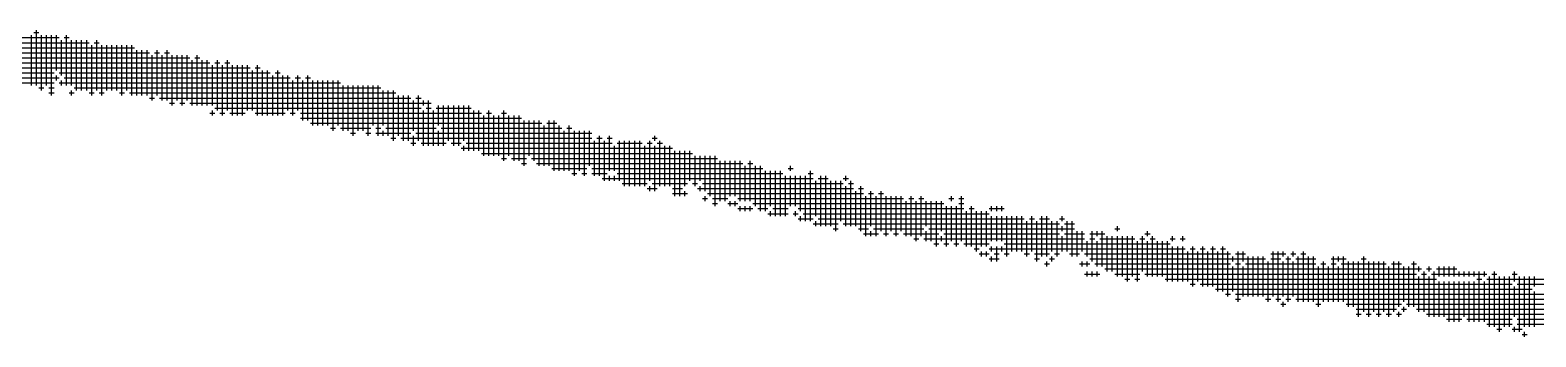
# Model space of a CAD drawing. Header units: feet. Extents: x 778950 to 1031250, y -253464 to -75264.
# Drawn here: x 938756 to 939605, y -245540 to -245367 of the extents above; entities that cross this region are included whole.
import ezdxf

# ---------------------------------------------------------------- set-up
doc = ezdxf.new("R2010")
doc.units = ezdxf.units.FT
doc.header["$LTSCALE"] = 3000
doc.header["$MEASUREMENT"] = 0
doc.layers.add('CX-MISC', color=2, linetype='CONTINUOUS')

msp = doc.modelspace()

# ---------------------------------------------------------------- linework, layer by layer
at = {"layer": 'CX-MISC'}
for p, q in [((938759.63, -245397.76, 7362.78), (938759.63, -245366.58, 7362.78)), ((938585.28, -245373.67, 7362.78), (938789.4, -245373.67, 7362.78)), ((938746.88, -245370.83, 7362.78), (938772.39, -245370.83, 7362.78)), ((938756.8, -245397.76, 7362.78), (938756.8, -245369.41, 7362.78)), ((938758.22, -245368, 7362.78), (938761.05, -245368, 7362.78)), ((938762.47, -245400.6, 7362.78), (938762.47, -245369.41, 7362.78)), ((938765.3, -245397.76, 7362.78), (938765.3, -245369.41, 7362.78)), ((938768.14, -245403.43, 7362.78), (938768.14, -245369.41, 7362.78)), ((938770.97, -245389.26, 7362.78), (938770.97, -245369.41, 7362.78)), ((938773.81, -245392.09, 7362.78), (938773.81, -245372.25, 7362.78)), ((938775.23, -245370.83, 7362.78), (938778.06, -245370.83, 7362.78)), ((938776.64, -245397.76, 7362.78), (938776.64, -245369.41, 7362.78)), ((938779.48, -245397.76, 7362.78), (938779.48, -245372.25, 7362.78)), ((938782.31, -245400.6, 7362.78), (938782.31, -245372.25, 7362.78)), ((938785.15, -245400.6, 7362.78), (938785.15, -245372.25, 7362.78)), ((938787.98, -245400.6, 7362.78), (938787.98, -245372.25, 7362.78)), ((938790.82, -245403.43, 7362.78), (938790.82, -245375.08, 7362.78)), ((938792.24, -245373.67, 7362.78), (938795.07, -245373.67, 7362.78)), ((938793.65, -245400.6, 7362.78), (938793.65, -245372.25, 7362.78)), ((938796.49, -245403.43, 7362.78), (938796.49, -245375.08, 7362.78)), ((938799.32, -245400.6, 7362.78), (938799.32, -245375.08, 7362.78)), ((938802.16, -245400.6, 7362.78), (938802.16, -245375.08, 7362.78)), ((938804.99, -245400.6, 7362.78), (938804.99, -245375.08, 7362.78)), ((938807.83, -245403.43, 7362.78), (938807.83, -245375.08, 7362.78)), ((938810.66, -245400.6, 7362.78), (938810.66, -245375.08, 7362.78)), ((938813.5, -245403.43, 7362.78), (938813.5, -245375.08, 7362.78)), ((938607.96, -245376.5, 7362.78), (938814.92, -245376.5, 7362.78)), ((938656.16, -245379.34, 7362.78), (938823.42, -245379.34, 7362.78)), ((938664.66, -245382.17, 7362.78), (938846.1, -245382.17, 7362.78)), ((938816.33, -245403.43, 7362.78), (938816.33, -245377.92, 7362.78)), ((938819.17, -245403.43, 7362.78), (938819.17, -245377.92, 7362.78)), ((938822, -245403.43, 7362.78), (938822, -245377.92, 7362.78)), ((938824.84, -245406.27, 7362.78), (938824.84, -245380.75, 7362.78)), ((938826.26, -245379.34, 7362.78), (938829.09, -245379.34, 7362.78)), ((938827.67, -245403.43, 7362.78), (938827.67, -245377.92, 7362.78)), ((938830.51, -245406.27, 7362.78), (938830.51, -245380.75, 7362.78)), ((938831.93, -245379.34, 7362.78), (938834.76, -245379.34, 7362.78)), ((938833.34, -245406.27, 7362.78), (938833.34, -245377.92, 7362.78)), ((938836.18, -245409.1, 7362.78), (938836.18, -245380.75, 7362.78)), ((938839.01, -245406.27, 7362.78), (938839.01, -245380.75, 7362.78)), ((938841.85, -245409.1, 7362.78), (938841.85, -245380.75, 7362.78)), ((938844.68, -245406.27, 7362.78), (938844.68, -245380.75, 7362.78)), ((938847.52, -245409.1, 7362.78), (938847.52, -245383.59, 7362.78)), ((938848.94, -245382.17, 7362.78), (938851.77, -245382.17, 7362.78)), ((938850.35, -245409.1, 7362.78), (938850.35, -245380.75, 7362.78)), ((938853.19, -245409.1, 7362.78), (938853.19, -245383.59, 7362.78)), ((938856.02, -245409.1, 7362.78), (938856.02, -245383.59, 7362.78)), ((938861.69, -245411.94, 7362.78), (938861.69, -245383.59, 7362.78)), ((938867.36, -245411.94, 7362.78), (938867.36, -245383.59, 7362.78)), ((938670.33, -245385.01, 7362.78), (938857.44, -245385.01, 7362.78)), ((938712.86, -245387.84, 7362.78), (938880.12, -245387.84, 7362.78)), ((938715.69, -245390.68, 7362.78), (938769.56, -245390.68, 7362.78)), ((938770.97, -245394.93, 7362.78), (938770.97, -245392.09, 7362.78)), ((938772.39, -245390.68, 7362.78), (938891.46, -245390.68, 7362.78)), ((938858.86, -245409.1, 7362.78), (938858.86, -245386.42, 7362.78)), ((938860.28, -245385.01, 7362.78), (938863.11, -245385.01, 7362.78)), ((938864.53, -245414.77, 7362.78), (938864.53, -245386.42, 7362.78)), ((938865.95, -245385.01, 7362.78), (938868.78, -245385.01, 7362.78)), ((938870.2, -245414.77, 7362.78), (938870.2, -245386.42, 7362.78)), ((938873.03, -245414.77, 7362.78), (938873.03, -245386.42, 7362.78)), ((938875.87, -245414.77, 7362.78), (938875.87, -245386.42, 7362.78)), ((938878.7, -245411.94, 7362.78), (938878.7, -245386.42, 7362.78)), ((938881.54, -245411.94, 7362.78), (938881.54, -245389.26, 7362.78)), ((938882.96, -245387.84, 7362.78), (938885.79, -245387.84, 7362.78)), ((938884.37, -245414.77, 7362.78), (938884.37, -245386.42, 7362.78)), ((938887.21, -245414.77, 7362.78), (938887.21, -245389.26, 7362.78)), ((938890.04, -245414.77, 7362.78), (938890.04, -245389.26, 7362.78)), ((938892.88, -245414.77, 7362.78), (938892.88, -245392.09, 7362.78)), ((938894.3, -245390.68, 7362.78), (938897.13, -245390.68, 7362.78)), ((938895.71, -245414.77, 7362.78), (938895.71, -245389.26, 7362.78)), ((938898.55, -245414.77, 7362.78), (938898.55, -245392.09, 7362.78)), ((938901.38, -245411.94, 7362.78), (938901.38, -245392.09, 7362.78)), ((938907.05, -245411.94, 7362.78), (938907.05, -245392.09, 7362.78)), ((938912.72, -245417.61, 7362.78), (938912.72, -245392.09, 7362.78)), ((938727.03, -245393.51, 7362.78), (938772.39, -245393.51, 7362.78)), ((938749.71, -245396.35, 7362.78), (938769.56, -245396.35, 7362.78)), ((938761.05, -245399.18, 7362.78), (938763.89, -245399.18, 7362.78)), ((938766.72, -245399.18, 7362.78), (938769.56, -245399.18, 7362.78)), ((938772.39, -245396.35, 7362.78), (938931.15, -245396.35, 7362.78)), ((938773.81, -245397.76, 7362.78), (938773.81, -245394.93, 7362.78)), ((938775.23, -245393.51, 7362.78), (938902.8, -245393.51, 7362.78)), ((938779.48, -245403.43, 7362.78), (938779.48, -245400.6, 7362.78)), ((938780.9, -245399.18, 7362.78), (938953.83, -245399.18, 7362.78)), ((938904.22, -245414.77, 7362.78), (938904.22, -245394.93, 7362.78)), ((938905.64, -245393.51, 7362.78), (938908.47, -245393.51, 7362.78)), ((938909.89, -245417.61, 7362.78), (938909.89, -245394.93, 7362.78)), ((938911.31, -245393.51, 7362.78), (938914.14, -245393.51, 7362.78)), ((938915.56, -245420.44, 7362.78), (938915.56, -245394.93, 7362.78)), ((938918.39, -245420.44, 7362.78), (938918.39, -245394.93, 7362.78)), ((938921.23, -245420.44, 7362.78), (938921.23, -245394.93, 7362.78)), ((938924.06, -245420.44, 7362.78), (938924.06, -245394.93, 7362.78)), ((938926.9, -245423.28, 7362.78), (938926.9, -245394.93, 7362.78)), ((938929.73, -245420.44, 7362.78), (938929.73, -245394.93, 7362.78)), ((938932.57, -245423.28, 7362.78), (938932.57, -245397.76, 7362.78)), ((938935.4, -245423.28, 7362.78), (938935.4, -245397.76, 7362.78)), ((938938.24, -245426.11, 7362.78), (938938.24, -245397.76, 7362.78)), ((938941.07, -245423.28, 7362.78), (938941.07, -245397.76, 7362.78)), ((938943.91, -245423.28, 7362.78), (938943.91, -245397.76, 7362.78)), ((938946.74, -245426.11, 7362.78), (938946.74, -245397.76, 7362.78)), ((938949.58, -245420.44, 7362.78), (938949.58, -245397.76, 7362.78)), ((938952.41, -245426.11, 7362.78), (938952.41, -245397.76, 7362.78)), ((938955.25, -245420.44, 7362.78), (938955.25, -245400.6, 7362.78)), ((938958.08, -245426.11, 7362.78), (938958.08, -245400.6, 7362.78)), ((938960.92, -245428.95, 7362.78), (938960.92, -245400.6, 7362.78)), ((938766.72, -245402.02, 7362.78), (938769.56, -245402.02, 7362.78)), ((938778.06, -245402.02, 7362.78), (938780.9, -245402.02, 7362.78)), ((938789.4, -245402.02, 7362.78), (938792.24, -245402.02, 7362.78)), ((938795.07, -245402.02, 7362.78), (938797.91, -245402.02, 7362.78)), ((938806.41, -245402.02, 7362.78), (938809.25, -245402.02, 7362.78)), ((938812.08, -245402.02, 7362.78), (938962.34, -245402.02, 7362.78)), ((938823.42, -245404.85, 7362.78), (938826.26, -245404.85, 7362.78)), ((938829.09, -245404.85, 7362.78), (938970.84, -245404.85, 7362.78)), ((938834.76, -245407.69, 7362.78), (938837.6, -245407.69, 7362.78)), ((938840.43, -245407.69, 7362.78), (938843.27, -245407.69, 7362.78)), ((938846.1, -245407.69, 7362.78), (938982.18, -245407.69, 7362.78)), ((938963.75, -245426.11, 7362.78), (938963.75, -245403.43, 7362.78)), ((938966.59, -245428.95, 7362.78), (938966.59, -245403.43, 7362.78)), ((938969.42, -245428.95, 7362.78), (938969.42, -245403.43, 7362.78)), ((938972.26, -245423.28, 7362.78), (938972.26, -245406.27, 7362.78)), ((938973.68, -245404.85, 7362.78), (938976.51, -245404.85, 7362.78)), ((938975.09, -245428.95, 7362.78), (938975.09, -245403.43, 7362.78)), ((938977.93, -245409.1, 7362.78), (938977.93, -245406.27, 7362.78)), ((938980.76, -245431.78, 7362.78), (938980.76, -245406.27, 7362.78)), ((938986.43, -245420.44, 7362.78), (938986.43, -245409.1, 7362.78)), ((938989.27, -245431.78, 7362.78), (938989.27, -245409.1, 7362.78)), ((938992.1, -245428.95, 7362.78), (938992.1, -245409.1, 7362.78)), ((938994.94, -245431.78, 7362.78), (938994.94, -245409.1, 7362.78)), ((938997.77, -245431.78, 7362.78), (938997.77, -245409.1, 7362.78)), ((939000.61, -245428.95, 7362.78), (939000.61, -245409.1, 7362.78)), ((939003.44, -245434.62, 7362.78), (939003.44, -245409.1, 7362.78)), ((938857.44, -245413.36, 7362.78), (938860.28, -245413.36, 7362.78)), ((938858.86, -245414.77, 7362.78), (938858.86, -245411.94, 7362.78)), ((938860.28, -245410.52, 7362.78), (938976.51, -245410.52, 7362.78)), ((938863.11, -245413.36, 7362.78), (938865.95, -245413.36, 7362.78)), ((938868.78, -245413.36, 7362.78), (938877.29, -245413.36, 7362.78)), ((938882.96, -245413.36, 7362.78), (938899.97, -245413.36, 7362.78)), ((938902.8, -245413.36, 7362.78), (938905.64, -245413.36, 7362.78)), ((938908.47, -245413.36, 7362.78), (939010.53, -245413.36, 7362.78)), ((938908.47, -245416.19, 7362.78), (939033.21, -245416.19, 7362.78)), ((938977.93, -245431.78, 7362.78), (938977.93, -245411.94, 7362.78)), ((938979.35, -245410.52, 7362.78), (938982.18, -245410.52, 7362.78)), ((938983.6, -245431.78, 7362.78), (938983.6, -245411.94, 7362.78)), ((938985.02, -245410.52, 7362.78), (939004.86, -245410.52, 7362.78)), ((939006.28, -245434.62, 7362.78), (939006.28, -245411.94, 7362.78)), ((939009.11, -245434.62, 7362.78), (939009.11, -245411.94, 7362.78)), ((939011.95, -245437.45, 7362.78), (939011.95, -245414.77, 7362.78)), ((939013.37, -245413.36, 7362.78), (939016.2, -245413.36, 7362.78)), ((939014.78, -245437.45, 7362.78), (939014.78, -245411.94, 7362.78)), ((939017.62, -245437.45, 7362.78), (939017.62, -245414.77, 7362.78)), ((939020.45, -245437.45, 7362.78), (939020.45, -245414.77, 7362.78)), ((939021.87, -245413.36, 7362.78), (939024.71, -245413.36, 7362.78)), ((939023.29, -245440.29, 7362.78), (939023.29, -245411.94, 7362.78)), ((939026.12, -245437.45, 7362.78), (939026.12, -245414.77, 7362.78)), ((939028.96, -245440.29, 7362.78), (939028.96, -245414.77, 7362.78)), ((939031.79, -245440.29, 7362.78), (939031.79, -245414.77, 7362.78)), ((939034.63, -245443.12, 7362.78), (939034.63, -245417.61, 7362.78)), ((939037.46, -245437.45, 7362.78), (939037.46, -245417.61, 7362.78)), ((939040.3, -245440.29, 7362.78), (939040.3, -245417.61, 7362.78)), ((939043.13, -245443.12, 7362.78), (939043.13, -245417.61, 7362.78)), ((939048.8, -245443.12, 7362.78), (939048.8, -245417.61, 7362.78)), ((939051.64, -245445.96, 7362.78), (939051.64, -245417.61, 7362.78)), ((938914.14, -245419.03, 7362.78), (939044.55, -245419.03, 7362.78)), ((938925.48, -245421.86, 7362.78), (938928.32, -245421.86, 7362.78)), ((938931.15, -245421.86, 7362.78), (938948.16, -245421.86, 7362.78)), ((938936.82, -245424.7, 7362.78), (938939.66, -245424.7, 7362.78)), ((938945.33, -245424.7, 7362.78), (938948.16, -245424.7, 7362.78)), ((938951, -245421.86, 7362.78), (938953.83, -245421.86, 7362.78)), ((938951, -245424.7, 7362.78), (938970.84, -245424.7, 7362.78)), ((938955.25, -245426.11, 7362.78), (938955.25, -245423.28, 7362.78)), ((938956.67, -245421.86, 7362.78), (938985.02, -245421.86, 7362.78)), ((938972.26, -245431.78, 7362.78), (938972.26, -245426.11, 7362.78)), ((938973.68, -245424.7, 7362.78), (939072.9, -245424.7, 7362.78)), ((938986.43, -245431.78, 7362.78), (938986.43, -245423.28, 7362.78)), ((938987.85, -245421.86, 7362.78), (939055.89, -245421.86, 7362.78)), ((939045.97, -245443.12, 7362.78), (939045.97, -245420.44, 7362.78)), ((939047.39, -245419.03, 7362.78), (939053.06, -245419.03, 7362.78)), ((939054.47, -245445.96, 7362.78), (939054.47, -245420.44, 7362.78)), ((939057.31, -245445.96, 7362.78), (939057.31, -245423.28, 7362.78)), ((939058.73, -245421.86, 7362.78), (939061.56, -245421.86, 7362.78)), ((939060.14, -245445.96, 7362.78), (939060.14, -245420.44, 7362.78)), ((939062.98, -245448.79, 7362.78), (939062.98, -245423.28, 7362.78)), ((939065.81, -245445.96, 7362.78), (939065.81, -245423.28, 7362.78)), ((939068.65, -245448.79, 7362.78), (939068.65, -245423.28, 7362.78)), ((939071.48, -245443.12, 7362.78), (939071.48, -245423.28, 7362.78)), ((939077.15, -245448.79, 7362.78), (939077.15, -245426.11, 7362.78)), ((939082.82, -245445.96, 7362.78), (939082.82, -245426.11, 7362.78)), ((939108.34, -245428.95, 7362.78), (939108.34, -245426.11, 7362.78)), ((938959.5, -245427.53, 7362.78), (938962.34, -245427.53, 7362.78)), ((938965.17, -245427.53, 7362.78), (939072.9, -245427.53, 7362.78)), ((938970.84, -245430.37, 7362.78), (938973.68, -245430.37, 7362.78)), ((938976.51, -245430.37, 7362.78), (938990.69, -245430.37, 7362.78)), ((938993.52, -245430.37, 7362.78), (938999.19, -245430.37, 7362.78)), ((938999.19, -245433.2, 7362.78), (939118.26, -245433.2, 7362.78)), ((939000.61, -245434.62, 7362.78), (939000.61, -245431.78, 7362.78)), ((939002.03, -245430.37, 7362.78), (939084.24, -245430.37, 7362.78)), ((939074.32, -245448.79, 7362.78), (939074.32, -245428.95, 7362.78)), ((939075.74, -245427.53, 7362.78), (939078.57, -245427.53, 7362.78)), ((939079.99, -245451.63, 7362.78), (939079.99, -245428.95, 7362.78)), ((939081.41, -245427.53, 7362.78), (939084.24, -245427.53, 7362.78)), ((939085.66, -245445.96, 7362.78), (939085.66, -245431.78, 7362.78)), ((939087.08, -245430.37, 7362.78), (939101.25, -245430.37, 7362.78)), ((939088.49, -245451.63, 7362.78), (939088.49, -245428.95, 7362.78)), ((939091.33, -245454.46, 7362.78), (939091.33, -245428.95, 7362.78)), ((939094.16, -245454.46, 7362.78), (939094.16, -245428.95, 7362.78)), ((939097, -245454.46, 7362.78), (939097, -245428.95, 7362.78)), ((939099.83, -245454.46, 7362.78), (939099.83, -245428.95, 7362.78)), ((939102.67, -245454.46, 7362.78), (939102.67, -245431.78, 7362.78)), ((939104.09, -245430.37, 7362.78), (939106.92, -245430.37, 7362.78)), ((939105.5, -245451.63, 7362.78), (939105.5, -245428.95, 7362.78)), ((939106.92, -245427.53, 7362.78), (939109.76, -245427.53, 7362.78)), ((939108.34, -245457.3, 7362.78), (939108.34, -245431.78, 7362.78)), ((939109.76, -245430.37, 7362.78), (939112.59, -245430.37, 7362.78)), ((939111.17, -245454.46, 7362.78), (939111.17, -245428.95, 7362.78)), ((939114.01, -245454.46, 7362.78), (939114.01, -245431.78, 7362.78)), ((939116.84, -245454.46, 7362.78), (939116.84, -245431.78, 7362.78)), ((939119.68, -245460.13, 7362.78), (939119.68, -245434.62, 7362.78)), ((939122.51, -245460.13, 7362.78), (939122.51, -245434.62, 7362.78)), ((939125.35, -245454.46, 7362.78), (939125.35, -245434.62, 7362.78)), ((939128.18, -245451.63, 7362.78), (939128.18, -245434.62, 7362.78)), ((939010.53, -245436.04, 7362.78), (939129.6, -245436.04, 7362.78)), ((939021.87, -245438.87, 7362.78), (939024.71, -245438.87, 7362.78)), ((939027.54, -245438.87, 7362.78), (939036.05, -245438.87, 7362.78)), ((939033.21, -245441.71, 7362.78), (939036.05, -245441.71, 7362.78)), ((939038.88, -245438.87, 7362.78), (939143.78, -245438.87, 7362.78)), ((939041.72, -245441.71, 7362.78), (939157.95, -245441.71, 7362.78)), ((939131.02, -245454.46, 7362.78), (939131.02, -245437.45, 7362.78)), ((939133.85, -245451.63, 7362.78), (939133.85, -245437.45, 7362.78)), ((939136.69, -245457.3, 7362.78), (939136.69, -245437.45, 7362.78)), ((939139.52, -245460.13, 7362.78), (939139.52, -245437.45, 7362.78)), ((939142.36, -245465.8, 7362.78), (939142.36, -245437.45, 7362.78)), ((939145.19, -245462.97, 7362.78), (939145.19, -245440.29, 7362.78)), ((939148.03, -245462.97, 7362.78), (939148.03, -245440.29, 7362.78)), ((939150.86, -245460.13, 7362.78), (939150.86, -245440.29, 7362.78)), ((939153.7, -245460.13, 7362.78), (939153.7, -245440.29, 7362.78)), ((939156.53, -245462.97, 7362.78), (939156.53, -245440.29, 7362.78)), ((939159.37, -245462.97, 7362.78), (939159.37, -245443.12, 7362.78)), ((939160.79, -245441.71, 7362.78), (939163.62, -245441.71, 7362.78)), ((939162.2, -245462.97, 7362.78), (939162.2, -245440.29, 7362.78)), ((939165.04, -245465.8, 7362.78), (939165.04, -245443.12, 7362.78)), ((939167.87, -245468.64, 7362.78), (939167.87, -245443.12, 7362.78)), ((939184.88, -245445.96, 7362.78), (939184.88, -245443.12, 7362.78)), ((939050.22, -245444.54, 7362.78), (939070.07, -245444.54, 7362.78)), ((939061.56, -245447.38, 7362.78), (939064.4, -245447.38, 7362.78)), ((939067.23, -245447.38, 7362.78), (939070.07, -245447.38, 7362.78)), ((939072.9, -245444.54, 7362.78), (939169.29, -245444.54, 7362.78)), ((939072.9, -245447.38, 7362.78), (939081.41, -245447.38, 7362.78)), ((939078.57, -245450.21, 7362.78), (939197.64, -245450.21, 7362.78)), ((939082.82, -245451.63, 7362.78), (939082.82, -245448.79, 7362.78)), ((939085.66, -245451.63, 7362.78), (939085.66, -245448.79, 7362.78)), ((939087.08, -245447.38, 7362.78), (939180.63, -245447.38, 7362.78)), ((939170.71, -245468.64, 7362.78), (939170.71, -245445.96, 7362.78)), ((939173.54, -245465.8, 7362.78), (939173.54, -245445.96, 7362.78)), ((939176.38, -245471.47, 7362.78), (939176.38, -245445.96, 7362.78)), ((939179.21, -245471.47, 7362.78), (939179.21, -245445.96, 7362.78)), ((939182.05, -245471.47, 7362.78), (939182.05, -245448.79, 7362.78)), ((939183.47, -245444.54, 7362.78), (939186.3, -245444.54, 7362.78)), ((939184.88, -245465.8, 7362.78), (939184.88, -245448.79, 7362.78)), ((939187.72, -245465.8, 7362.78), (939187.72, -245448.79, 7362.78)), ((939190.55, -245468.64, 7362.78), (939190.55, -245448.79, 7362.78)), ((939193.39, -245474.31, 7362.78), (939193.39, -245448.79, 7362.78)), ((939194.81, -245447.38, 7362.78), (939197.64, -245447.38, 7362.78)), ((939196.22, -245474.31, 7362.78), (939196.22, -245445.96, 7362.78)), ((939199.06, -245471.47, 7362.78), (939199.06, -245451.63, 7362.78)), ((939200.48, -245450.21, 7362.78), (939206.15, -245450.21, 7362.78)), ((939201.89, -245477.14, 7362.78), (939201.89, -245448.79, 7362.78)), ((939204.73, -245477.14, 7362.78), (939204.73, -245448.79, 7362.78)), ((939207.56, -245477.14, 7362.78), (939207.56, -245451.63, 7362.78)), ((939210.4, -245479.98, 7362.78), (939210.4, -245451.63, 7362.78)), ((939213.23, -245474.31, 7362.78), (939213.23, -245451.63, 7362.78)), ((939214.65, -245450.21, 7362.78), (939217.49, -245450.21, 7362.78)), ((939216.07, -245451.63, 7362.78), (939216.07, -245448.79, 7362.78)), ((939218.9, -245477.14, 7362.78), (939218.9, -245451.63, 7362.78)), ((939089.91, -245453.05, 7362.78), (939104.09, -245453.05, 7362.78)), ((939104.09, -245455.88, 7362.78), (939109.76, -245455.88, 7362.78)), ((939105.5, -245457.3, 7362.78), (939105.5, -245454.46, 7362.78)), ((939106.92, -245453.05, 7362.78), (939126.77, -245453.05, 7362.78)), ((939118.26, -245455.88, 7362.78), (939123.93, -245455.88, 7362.78)), ((939118.26, -245458.72, 7362.78), (939126.77, -245458.72, 7362.78)), ((939125.35, -245460.13, 7362.78), (939125.35, -245457.3, 7362.78)), ((939129.6, -245453.05, 7362.78), (939132.44, -245453.05, 7362.78)), ((939132.44, -245455.88, 7362.78), (939220.32, -245455.88, 7362.78)), ((939133.85, -245457.3, 7362.78), (939133.85, -245454.46, 7362.78)), ((939135.27, -245453.05, 7362.78), (939214.65, -245453.05, 7362.78)), ((939136.69, -245462.97, 7362.78), (939136.69, -245460.13, 7362.78)), ((939138.11, -245458.72, 7362.78), (939225.99, -245458.72, 7362.78)), ((939216.07, -245477.14, 7362.78), (939216.07, -245454.46, 7362.78)), ((939217.49, -245453.05, 7362.78), (939220.32, -245453.05, 7362.78)), ((939221.74, -245477.14, 7362.78), (939221.74, -245457.3, 7362.78)), ((939223.16, -245455.88, 7362.78), (939225.99, -245455.88, 7362.78)), ((939224.57, -245479.98, 7362.78), (939224.57, -245454.46, 7362.78)), ((939227.41, -245482.81, 7362.78), (939227.41, -245460.13, 7362.78)), ((939228.83, -245458.72, 7362.78), (939231.66, -245458.72, 7362.78)), ((939230.24, -245477.14, 7362.78), (939230.24, -245457.3, 7362.78)), ((939233.08, -245482.81, 7362.78), (939233.08, -245460.13, 7362.78)), ((939234.5, -245458.72, 7362.78), (939237.33, -245458.72, 7362.78)), ((939235.91, -245479.98, 7362.78), (939235.91, -245457.3, 7362.78)), ((939238.75, -245482.81, 7362.78), (939238.75, -245460.13, 7362.78)), ((939241.58, -245479.98, 7362.78), (939241.58, -245460.13, 7362.78)), ((939244.42, -245482.81, 7362.78), (939244.42, -245460.13, 7362.78)), ((939247.25, -245479.98, 7362.78), (939247.25, -245460.13, 7362.78)), ((939252.92, -245482.81, 7362.78), (939252.92, -245460.13, 7362.78)), ((939258.59, -245482.81, 7362.78), (939258.59, -245460.13, 7362.78)), ((939275.6, -245462.97, 7362.78), (939275.6, -245460.13, 7362.78)), ((939281.27, -245485.65, 7362.78), (939281.27, -245460.13, 7362.78)), ((939135.27, -245461.55, 7362.78), (939138.11, -245461.55, 7362.78)), ((939140.94, -245461.55, 7362.78), (939149.45, -245461.55, 7362.78)), ((939140.94, -245464.39, 7362.78), (939143.78, -245464.39, 7362.78)), ((939149.45, -245464.39, 7362.78), (939155.12, -245464.39, 7362.78)), ((939150.86, -245465.8, 7362.78), (939150.86, -245462.97, 7362.78)), ((939153.7, -245465.8, 7362.78), (939153.7, -245462.97, 7362.78)), ((939155.12, -245461.55, 7362.78), (939248.67, -245461.55, 7362.78)), ((939155.12, -245467.22, 7362.78), (939163.62, -245467.22, 7362.78)), ((939156.53, -245468.64, 7362.78), (939156.53, -245465.8, 7362.78)), ((939159.37, -245468.64, 7362.78), (939159.37, -245465.8, 7362.78)), ((939162.2, -245468.64, 7362.78), (939162.2, -245465.8, 7362.78)), ((939163.62, -245464.39, 7362.78), (939271.35, -245464.39, 7362.78)), ((939166.46, -245467.22, 7362.78), (939172.13, -245467.22, 7362.78)), ((939173.54, -245471.47, 7362.78), (939173.54, -245468.64, 7362.78)), ((939174.96, -245467.22, 7362.78), (939183.47, -245467.22, 7362.78)), ((939187.72, -245471.47, 7362.78), (939187.72, -245468.64, 7362.78)), ((939189.14, -245467.22, 7362.78), (939282.69, -245467.22, 7362.78)), ((939250.09, -245482.81, 7362.78), (939250.09, -245462.97, 7362.78)), ((939251.51, -245461.55, 7362.78), (939254.34, -245461.55, 7362.78)), ((939255.76, -245485.65, 7362.78), (939255.76, -245462.97, 7362.78)), ((939257.18, -245461.55, 7362.78), (939260.01, -245461.55, 7362.78)), ((939261.43, -245477.14, 7362.78), (939261.43, -245462.97, 7362.78)), ((939264.26, -245485.65, 7362.78), (939264.26, -245462.97, 7362.78)), ((939267.1, -245488.48, 7362.78), (939267.1, -245462.97, 7362.78)), ((939269.93, -245479.98, 7362.78), (939269.93, -245462.97, 7362.78)), ((939272.77, -245488.48, 7362.78), (939272.77, -245465.8, 7362.78)), ((939274.19, -245461.55, 7362.78), (939277.02, -245461.55, 7362.78)), ((939275.6, -245485.65, 7362.78), (939275.6, -245465.8, 7362.78)), ((939278.44, -245488.48, 7362.78), (939278.44, -245465.8, 7362.78)), ((939279.86, -245461.55, 7362.78), (939282.69, -245461.55, 7362.78)), ((939279.86, -245464.39, 7362.78), (939282.69, -245464.39, 7362.78)), ((939284.11, -245488.48, 7362.78), (939284.11, -245468.64, 7362.78)), ((939285.53, -245467.22, 7362.78), (939288.36, -245467.22, 7362.78)), ((939286.94, -245488.48, 7362.78), (939286.94, -245465.8, 7362.78)), ((939289.78, -245491.32, 7362.78), (939289.78, -245468.64, 7362.78)), ((939292.61, -245488.48, 7362.78), (939292.61, -245468.64, 7362.78)), ((939295.45, -245488.48, 7362.78), (939295.45, -245468.64, 7362.78)), ((939296.87, -245467.22, 7362.78), (939305.37, -245467.22, 7362.78)), ((939298.28, -245468.64, 7362.78), (939298.28, -245465.8, 7362.78)), ((939301.12, -245468.64, 7362.78), (939301.12, -245465.8, 7362.78)), ((939303.95, -245468.64, 7362.78), (939303.95, -245465.8, 7362.78)), ((939172.13, -245470.06, 7362.78), (939183.47, -245470.06, 7362.78)), ((939186.3, -245470.06, 7362.78), (939189.14, -245470.06, 7362.78)), ((939189.14, -245472.89, 7362.78), (939197.64, -245472.89, 7362.78)), ((939190.55, -245474.31, 7362.78), (939190.55, -245471.47, 7362.78)), ((939191.97, -245470.06, 7362.78), (939296.87, -245470.06, 7362.78)), ((939197.64, -245475.73, 7362.78), (939211.82, -245475.73, 7362.78)), ((939199.06, -245477.14, 7362.78), (939199.06, -245474.31, 7362.78)), ((939200.48, -245472.89, 7362.78), (939316.71, -245472.89, 7362.78)), ((939214.65, -245475.73, 7362.78), (939336.56, -245475.73, 7362.78)), ((939298.28, -245485.65, 7362.78), (939298.28, -245471.47, 7362.78)), ((939301.12, -245485.65, 7362.78), (939301.12, -245471.47, 7362.78)), ((939303.95, -245485.65, 7362.78), (939303.95, -245471.47, 7362.78)), ((939306.79, -245494.15, 7362.78), (939306.79, -245471.47, 7362.78)), ((939309.62, -245491.32, 7362.78), (939309.62, -245471.47, 7362.78)), ((939312.46, -245491.32, 7362.78), (939312.46, -245471.47, 7362.78)), ((939315.29, -245491.32, 7362.78), (939315.29, -245471.47, 7362.78)), ((939318.13, -245494.15, 7362.78), (939318.13, -245474.31, 7362.78)), ((939319.55, -245472.89, 7362.78), (939322.38, -245472.89, 7362.78)), ((939320.96, -245491.32, 7362.78), (939320.96, -245471.47, 7362.78)), ((939323.8, -245496.99, 7362.78), (939323.8, -245474.31, 7362.78)), ((939325.22, -245472.89, 7362.78), (939330.89, -245472.89, 7362.78)), ((939326.63, -245494.15, 7362.78), (939326.63, -245471.47, 7362.78)), ((939329.47, -245494.15, 7362.78), (939329.47, -245471.47, 7362.78)), ((939332.3, -245491.32, 7362.78), (939332.3, -245474.31, 7362.78)), ((939335.14, -245494.15, 7362.78), (939335.14, -245474.31, 7362.78)), ((939336.56, -245472.89, 7362.78), (939339.39, -245472.89, 7362.78)), ((939337.97, -245474.31, 7362.78), (939337.97, -245471.47, 7362.78)), ((939337.97, -245479.98, 7362.78), (939337.97, -245477.14, 7362.78)), ((939339.39, -245475.73, 7362.78), (939345.06, -245475.73, 7362.78)), ((939340.81, -245491.32, 7362.78), (939340.81, -245474.31, 7362.78)), ((939343.64, -245494.15, 7362.78), (939343.64, -245474.31, 7362.78)), ((939369.16, -245479.98, 7362.78), (939369.16, -245477.14, 7362.78)), ((939208.98, -245478.56, 7362.78), (939211.82, -245478.56, 7362.78)), ((939223.16, -245478.56, 7362.78), (939228.83, -245478.56, 7362.78)), ((939225.99, -245481.4, 7362.78), (939234.5, -245481.4, 7362.78)), ((939230.24, -245482.81, 7362.78), (939230.24, -245479.98, 7362.78)), ((939231.66, -245478.56, 7362.78), (939260.01, -245478.56, 7362.78)), ((939237.33, -245481.4, 7362.78), (939240.17, -245481.4, 7362.78)), ((939243, -245481.4, 7362.78), (939245.84, -245481.4, 7362.78)), ((939248.67, -245481.4, 7362.78), (939268.52, -245481.4, 7362.78)), ((939254.34, -245484.23, 7362.78), (939257.18, -245484.23, 7362.78)), ((939260.01, -245484.23, 7362.78), (939350.73, -245484.23, 7362.78)), ((939261.43, -245485.65, 7362.78), (939261.43, -245479.98, 7362.78)), ((939262.85, -245478.56, 7362.78), (939345.06, -245478.56, 7362.78)), ((939269.93, -245485.65, 7362.78), (939269.93, -245482.81, 7362.78)), ((939271.35, -245481.4, 7362.78), (939336.56, -245481.4, 7362.78)), ((939337.97, -245491.32, 7362.78), (939337.97, -245482.81, 7362.78)), ((939339.39, -245481.4, 7362.78), (939350.73, -245481.4, 7362.78)), ((939346.48, -245494.15, 7362.78), (939346.48, -245479.98, 7362.78)), ((939349.31, -245491.32, 7362.78), (939349.31, -245479.98, 7362.78)), ((939352.15, -245494.15, 7362.78), (939352.15, -245485.65, 7362.78)), ((939353.57, -245481.4, 7362.78), (939362.07, -245481.4, 7362.78)), ((939353.57, -245484.23, 7362.78), (939356.4, -245484.23, 7362.78)), ((939354.98, -245496.99, 7362.78), (939354.98, -245479.98, 7362.78)), ((939357.82, -245482.81, 7362.78), (939357.82, -245479.98, 7362.78)), ((939357.82, -245499.82, 7362.78), (939357.82, -245485.65, 7362.78)), ((939359.24, -245484.23, 7362.78), (939379.08, -245484.23, 7362.78)), ((939360.65, -245499.82, 7362.78), (939360.65, -245479.98, 7362.78)), ((939363.49, -245502.66, 7362.78), (939363.49, -245482.81, 7362.78)), ((939366.32, -245502.66, 7362.78), (939366.32, -245482.81, 7362.78)), ((939367.74, -245478.56, 7362.78), (939370.58, -245478.56, 7362.78)), ((939369.16, -245505.49, 7362.78), (939369.16, -245482.81, 7362.78)), ((939371.99, -245505.49, 7362.78), (939371.99, -245482.81, 7362.78)), ((939374.83, -245508.33, 7362.78), (939374.83, -245482.81, 7362.78)), ((939377.66, -245505.49, 7362.78), (939377.66, -245482.81, 7362.78)), ((939380.5, -245508.33, 7362.78), (939380.5, -245485.65, 7362.78)), ((939381.92, -245484.23, 7362.78), (939384.75, -245484.23, 7362.78)), ((939383.33, -245502.66, 7362.78), (939383.33, -245482.81, 7362.78)), ((939384.75, -245481.4, 7362.78), (939387.59, -245481.4, 7362.78)), ((939386.17, -245482.81, 7362.78), (939386.17, -245479.98, 7362.78)), ((939386.17, -245505.49, 7362.78), (939386.17, -245485.65, 7362.78)), ((939387.59, -245484.23, 7362.78), (939390.42, -245484.23, 7362.78)), ((939389, -245505.49, 7362.78), (939389, -245482.81, 7362.78)), ((939391.84, -245505.49, 7362.78), (939391.84, -245485.65, 7362.78)), ((939394.67, -245505.49, 7362.78), (939394.67, -245485.65, 7362.78)), ((939397.51, -245508.33, 7362.78), (939397.51, -245485.65, 7362.78)), ((939398.93, -245484.23, 7362.78), (939401.76, -245484.23, 7362.78)), ((939400.34, -245485.65, 7362.78), (939400.34, -245482.81, 7362.78)), ((939404.6, -245484.23, 7362.78), (939407.43, -245484.23, 7362.78)), ((939406.01, -245485.65, 7362.78), (939406.01, -245482.81, 7362.78)), ((939265.68, -245487.07, 7362.78), (939268.52, -245487.07, 7362.78)), ((939271.35, -245487.07, 7362.78), (939274.19, -245487.07, 7362.78)), ((939277.02, -245487.07, 7362.78), (939279.86, -245487.07, 7362.78)), ((939282.69, -245487.07, 7362.78), (939296.87, -245487.07, 7362.78)), ((939288.36, -245489.9, 7362.78), (939291.2, -245489.9, 7362.78)), ((939291.2, -245492.74, 7362.78), (939296.87, -245492.74, 7362.78)), ((939292.61, -245494.15, 7362.78), (939292.61, -245491.32, 7362.78)), ((939295.45, -245494.15, 7362.78), (939295.45, -245491.32, 7362.78)), ((939296.87, -245489.9, 7362.78), (939407.43, -245489.9, 7362.78)), ((939298.28, -245491.32, 7362.78), (939298.28, -245488.48, 7362.78)), ((939298.28, -245496.99, 7362.78), (939298.28, -245494.15, 7362.78)), ((939299.7, -245492.74, 7362.78), (939302.54, -245492.74, 7362.78)), ((939301.12, -245496.99, 7362.78), (939301.12, -245488.48, 7362.78)), ((939303.95, -245491.32, 7362.78), (939303.95, -245488.48, 7362.78)), ((939305.37, -245487.07, 7362.78), (939398.93, -245487.07, 7362.78)), ((939305.37, -245492.74, 7362.78), (939308.21, -245492.74, 7362.78)), ((939316.71, -245492.74, 7362.78), (939319.55, -245492.74, 7362.78)), ((939322.38, -245492.74, 7362.78), (939330.89, -245492.74, 7362.78)), ((939332.3, -245496.99, 7362.78), (939332.3, -245494.15, 7362.78)), ((939333.72, -245492.74, 7362.78), (939336.56, -245492.74, 7362.78)), ((939342.23, -245492.74, 7362.78), (939347.9, -245492.74, 7362.78)), ((939350.73, -245492.74, 7362.78), (939432.95, -245492.74, 7362.78)), ((939400.34, -245508.33, 7362.78), (939400.34, -245488.48, 7362.78)), ((939403.18, -245508.33, 7362.78), (939403.18, -245488.48, 7362.78)), ((939406.01, -245508.33, 7362.78), (939406.01, -245488.48, 7362.78)), ((939408.85, -245508.33, 7362.78), (939408.85, -245491.32, 7362.78)), ((939410.27, -245489.9, 7362.78), (939413.1, -245489.9, 7362.78)), ((939411.68, -245511.16, 7362.78), (939411.68, -245488.48, 7362.78)), ((939414.52, -245508.33, 7362.78), (939414.52, -245491.32, 7362.78)), ((939415.94, -245489.9, 7362.78), (939418.77, -245489.9, 7362.78)), ((939417.35, -245511.16, 7362.78), (939417.35, -245488.48, 7362.78)), ((939420.19, -245511.16, 7362.78), (939420.19, -245491.32, 7362.78)), ((939421.61, -245489.9, 7362.78), (939424.44, -245489.9, 7362.78)), ((939423.02, -245511.16, 7362.78), (939423.02, -245488.48, 7362.78)), ((939425.86, -245514, 7362.78), (939425.86, -245491.32, 7362.78)), ((939427.28, -245489.9, 7362.78), (939430.11, -245489.9, 7362.78)), ((939428.69, -245514, 7362.78), (939428.69, -245488.48, 7362.78)), ((939431.53, -245516.83, 7362.78), (939431.53, -245491.32, 7362.78)), ((939434.36, -245496.99, 7362.78), (939434.36, -245494.15, 7362.78)), ((939435.78, -245492.74, 7362.78), (939441.45, -245492.74, 7362.78)), ((939437.2, -245519.67, 7362.78), (939437.2, -245491.32, 7362.78)), ((939440.03, -245496.99, 7362.78), (939440.03, -245491.32, 7362.78)), ((939442.87, -245516.83, 7362.78), (939442.87, -245494.15, 7362.78)), ((939445.7, -245516.83, 7362.78), (939445.7, -245494.15, 7362.78)), ((939448.54, -245516.83, 7362.78), (939448.54, -245494.15, 7362.78)), ((939451.37, -245516.83, 7362.78), (939451.37, -245494.15, 7362.78)), ((939455.63, -245492.74, 7362.78), (939464.13, -245492.74, 7362.78)), ((939457.04, -245516.83, 7362.78), (939457.04, -245491.32, 7362.78)), ((939459.88, -245519.67, 7362.78), (939459.88, -245491.32, 7362.78)), ((939462.71, -245494.15, 7362.78), (939462.71, -245491.32, 7362.78)), ((939465.55, -245519.67, 7362.78), (939465.55, -245494.15, 7362.78)), ((939466.97, -245492.74, 7362.78), (939469.8, -245492.74, 7362.78)), ((939468.38, -245494.15, 7362.78), (939468.38, -245491.32, 7362.78)), ((939471.22, -245519.67, 7362.78), (939471.22, -245494.15, 7362.78)), ((939472.64, -245492.74, 7362.78), (939475.47, -245492.74, 7362.78)), ((939474.05, -245519.67, 7362.78), (939474.05, -245491.32, 7362.78)), ((939476.89, -245519.67, 7362.78), (939476.89, -245494.15, 7362.78)), ((939479.72, -245519.67, 7362.78), (939479.72, -245494.15, 7362.78)), ((939491.06, -245519.67, 7362.78), (939491.06, -245494.15, 7362.78)), ((939493.9, -245496.99, 7362.78), (939493.9, -245494.15, 7362.78)), ((939496.73, -245519.67, 7362.78), (939496.73, -245494.15, 7362.78)), ((939508.07, -245525.34, 7362.78), (939508.07, -245494.15, 7362.78)), ((939296.87, -245495.57, 7362.78), (939302.54, -245495.57, 7362.78)), ((939322.38, -245495.57, 7362.78), (939325.22, -245495.57, 7362.78)), ((939328.05, -245498.41, 7362.78), (939330.89, -245498.41, 7362.78)), ((939329.47, -245499.82, 7362.78), (939329.47, -245496.99, 7362.78)), ((939330.89, -245495.57, 7362.78), (939333.72, -245495.57, 7362.78)), ((939347.9, -245498.41, 7362.78), (939353.57, -245498.41, 7362.78)), ((939349.31, -245499.82, 7362.78), (939349.31, -245496.99, 7362.78)), ((939352.15, -245499.82, 7362.78), (939352.15, -245496.99, 7362.78)), ((939352.15, -245505.49, 7362.78), (939352.15, -245502.66, 7362.78)), ((939353.57, -245495.57, 7362.78), (939452.79, -245495.57, 7362.78)), ((939354.98, -245505.49, 7362.78), (939354.98, -245502.66, 7362.78)), ((939356.4, -245498.41, 7362.78), (939432.95, -245498.41, 7362.78)), ((939357.82, -245505.49, 7362.78), (939357.82, -245502.66, 7362.78)), ((939362.07, -245501.24, 7362.78), (939540.68, -245501.24, 7362.78)), ((939434.36, -245514, 7362.78), (939434.36, -245499.82, 7362.78)), ((939435.78, -245498.41, 7362.78), (939438.62, -245498.41, 7362.78)), ((939440.03, -245516.83, 7362.78), (939440.03, -245499.82, 7362.78)), ((939441.45, -245498.41, 7362.78), (939481.14, -245498.41, 7362.78)), ((939454.21, -245519.67, 7362.78), (939454.21, -245496.99, 7362.78)), ((939455.63, -245495.57, 7362.78), (939461.3, -245495.57, 7362.78)), ((939462.71, -245516.83, 7362.78), (939462.71, -245496.99, 7362.78)), ((939464.13, -245495.57, 7362.78), (939466.97, -245495.57, 7362.78)), ((939468.38, -245516.83, 7362.78), (939468.38, -245496.99, 7362.78)), ((939469.8, -245495.57, 7362.78), (939481.14, -245495.57, 7362.78)), ((939482.56, -245522.5, 7362.78), (939482.56, -245499.82, 7362.78)), ((939483.98, -245498.41, 7362.78), (939486.81, -245498.41, 7362.78)), ((939485.39, -245519.67, 7362.78), (939485.39, -245496.99, 7362.78)), ((939488.23, -245519.67, 7362.78), (939488.23, -245499.82, 7362.78)), ((939489.65, -245495.57, 7362.78), (939498.15, -245495.57, 7362.78)), ((939489.65, -245498.41, 7362.78), (939492.48, -245498.41, 7362.78)), ((939493.9, -245519.67, 7362.78), (939493.9, -245499.82, 7362.78)), ((939495.32, -245498.41, 7362.78), (939520.83, -245498.41, 7362.78)), ((939499.57, -245522.5, 7362.78), (939499.57, -245496.99, 7362.78)), ((939502.4, -245522.5, 7362.78), (939502.4, -245496.99, 7362.78)), ((939505.24, -245528.17, 7362.78), (939505.24, -245496.99, 7362.78)), ((939506.66, -245495.57, 7362.78), (939509.49, -245495.57, 7362.78)), ((939510.91, -245528.17, 7362.78), (939510.91, -245496.99, 7362.78)), ((939513.74, -245525.34, 7362.78), (939513.74, -245496.99, 7362.78)), ((939516.58, -245528.17, 7362.78), (939516.58, -245496.99, 7362.78)), ((939519.41, -245525.34, 7362.78), (939519.41, -245496.99, 7362.78)), ((939522.25, -245528.17, 7362.78), (939522.25, -245499.82, 7362.78)), ((939523.67, -245498.41, 7362.78), (939529.34, -245498.41, 7362.78)), ((939525.08, -245525.34, 7362.78), (939525.08, -245496.99, 7362.78)), ((939527.92, -245522.5, 7362.78), (939527.92, -245496.99, 7362.78)), ((939530.75, -245519.67, 7362.78), (939530.75, -245499.82, 7362.78)), ((939533.59, -245522.5, 7362.78), (939533.59, -245499.82, 7362.78)), ((939535.01, -245498.41, 7362.78), (939537.84, -245498.41, 7362.78)), ((939536.42, -245522.5, 7362.78), (939536.42, -245496.99, 7362.78)), ((939539.26, -245502.66, 7362.78), (939539.26, -245499.82, 7362.78)), ((939542.09, -245525.34, 7362.78), (939542.09, -245502.66, 7362.78)), ((939543.51, -245501.24, 7362.78), (939546.35, -245501.24, 7362.78)), ((939544.93, -245502.66, 7362.78), (939544.93, -245499.82, 7362.78)), ((939547.76, -245528.17, 7362.78), (939547.76, -245502.66, 7362.78)), ((939549.18, -245501.24, 7362.78), (939560.52, -245501.24, 7362.78)), ((939550.6, -245505.49, 7362.78), (939550.6, -245499.82, 7362.78)), ((939553.43, -245505.49, 7362.78), (939553.43, -245499.82, 7362.78)), ((939556.27, -245505.49, 7362.78), (939556.27, -245499.82, 7362.78)), ((939559.1, -245505.49, 7362.78), (939559.1, -245499.82, 7362.78)), ((939561.94, -245505.49, 7362.78), (939561.94, -245502.66, 7362.78)), ((939564.77, -245505.49, 7362.78), (939564.77, -245502.66, 7362.78)), ((939567.61, -245505.49, 7362.78), (939567.61, -245502.66, 7362.78)), ((939570.44, -245505.49, 7362.78), (939570.44, -245502.66, 7362.78)), ((939573.28, -245531.01, 7362.78), (939573.28, -245502.66, 7362.78)), ((939576.11, -245505.49, 7362.78), (939576.11, -245502.66, 7362.78)), ((939581.78, -245533.84, 7362.78), (939581.78, -245502.66, 7362.78)), ((939593.12, -245508.33, 7362.78), (939593.12, -245502.66, 7362.78)), ((939350.73, -245504.08, 7362.78), (939359.24, -245504.08, 7362.78)), ((939367.74, -245504.08, 7362.78), (939381.92, -245504.08, 7362.78)), ((939373.41, -245506.91, 7362.78), (939376.25, -245506.91, 7362.78)), ((939379.08, -245506.91, 7362.78), (939381.92, -245506.91, 7362.78)), ((939384.75, -245504.08, 7362.78), (939537.84, -245504.08, 7362.78)), ((939396.09, -245506.91, 7362.78), (939549.18, -245506.91, 7362.78)), ((939410.27, -245509.75, 7362.78), (939413.1, -245509.75, 7362.78)), ((939415.94, -245509.75, 7362.78), (939591.71, -245509.75, 7362.78)), ((939539.26, -245525.34, 7362.78), (939539.26, -245505.49, 7362.78)), ((939540.68, -245504.08, 7362.78), (939543.51, -245504.08, 7362.78)), ((939544.93, -245528.17, 7362.78), (939544.93, -245505.49, 7362.78)), ((939546.35, -245504.08, 7362.78), (939577.53, -245504.08, 7362.78)), ((939550.6, -245528.17, 7362.78), (939550.6, -245508.33, 7362.78)), ((939553.43, -245528.17, 7362.78), (939553.43, -245508.33, 7362.78)), ((939556.27, -245531.01, 7362.78), (939556.27, -245508.33, 7362.78)), ((939559.1, -245531.01, 7362.78), (939559.1, -245508.33, 7362.78)), ((939561.94, -245531.01, 7362.78), (939561.94, -245508.33, 7362.78)), ((939564.77, -245528.17, 7362.78), (939564.77, -245508.33, 7362.78)), ((939567.61, -245531.01, 7362.78), (939567.61, -245508.33, 7362.78)), ((939570.44, -245531.01, 7362.78), (939570.44, -245508.33, 7362.78)), ((939571.86, -245506.91, 7362.78), (939574.7, -245506.91, 7362.78)), ((939576.11, -245531.01, 7362.78), (939576.11, -245508.33, 7362.78)), ((939577.53, -245506.91, 7362.78), (939617.22, -245506.91, 7362.78)), ((939578.95, -245533.84, 7362.78), (939578.95, -245505.49, 7362.78)), ((939580.37, -245504.08, 7362.78), (939583.2, -245504.08, 7362.78)), ((939584.62, -245536.68, 7362.78), (939584.62, -245505.49, 7362.78)), ((939587.45, -245533.84, 7362.78), (939587.45, -245505.49, 7362.78)), ((939590.29, -245533.84, 7362.78), (939590.29, -245505.49, 7362.78)), ((939591.71, -245504.08, 7362.78), (939594.54, -245504.08, 7362.78)), ((939593.12, -245528.17, 7362.78), (939593.12, -245511.16, 7362.78)), ((939594.54, -245509.75, 7362.78), (939639.9, -245509.75, 7362.78)), ((939595.96, -245536.68, 7362.78), (939595.96, -245505.49, 7362.78)), ((939598.79, -245533.84, 7362.78), (939598.79, -245505.49, 7362.78)), ((939601.63, -245533.84, 7362.78), (939601.63, -245505.49, 7362.78)), ((939604.46, -245511.16, 7362.78), (939604.46, -245505.49, 7362.78)), ((939424.44, -245512.58, 7362.78), (939603.05, -245512.58, 7362.78)), ((939430.11, -245515.42, 7362.78), (939432.95, -245515.42, 7362.78)), ((939435.78, -245515.42, 7362.78), (939645.57, -245515.42, 7362.78)), ((939435.78, -245518.25, 7362.78), (939438.62, -245518.25, 7362.78)), ((939452.79, -245518.25, 7362.78), (939455.63, -245518.25, 7362.78)), ((939458.46, -245518.25, 7362.78), (939461.3, -245518.25, 7362.78)), ((939462.71, -245522.5, 7362.78), (939462.71, -245519.67, 7362.78)), ((939464.13, -245518.25, 7362.78), (939466.97, -245518.25, 7362.78)), ((939469.8, -245518.25, 7362.78), (939705.11, -245518.25, 7362.78)), ((939604.46, -245533.84, 7362.78), (939604.46, -245514, 7362.78)), ((939461.3, -245521.09, 7362.78), (939464.13, -245521.09, 7362.78)), ((939481.14, -245521.09, 7362.78), (939483.98, -245521.09, 7362.78)), ((939498.15, -245521.09, 7362.78), (939529.34, -245521.09, 7362.78)), ((939503.82, -245523.92, 7362.78), (939526.5, -245523.92, 7362.78)), ((939503.82, -245526.76, 7362.78), (939506.66, -245526.76, 7362.78)), ((939509.49, -245526.76, 7362.78), (939512.33, -245526.76, 7362.78)), ((939515.16, -245526.76, 7362.78), (939518, -245526.76, 7362.78)), ((939520.83, -245526.76, 7362.78), (939523.67, -245526.76, 7362.78)), ((939526.5, -245526.76, 7362.78), (939529.34, -245526.76, 7362.78)), ((939527.92, -245528.17, 7362.78), (939527.92, -245525.34, 7362.78)), ((939529.34, -245523.92, 7362.78), (939532.17, -245523.92, 7362.78)), ((939530.75, -245525.34, 7362.78), (939530.75, -245522.5, 7362.78)), ((939532.17, -245521.09, 7362.78), (939713.61, -245521.09, 7362.78)), ((939537.84, -245523.92, 7362.78), (939739.13, -245523.92, 7362.78)), ((939543.51, -245526.76, 7362.78), (939778.82, -245526.76, 7362.78)), ((939554.85, -245529.59, 7362.78), (939563.36, -245529.59, 7362.78)), ((939566.19, -245529.59, 7362.78), (939591.71, -245529.59, 7362.78)), ((939577.53, -245532.43, 7362.78), (939591.71, -245532.43, 7362.78)), ((939583.2, -245535.26, 7362.78), (939586.04, -245535.26, 7362.78)), ((939591.71, -245535.26, 7362.78), (939597.38, -245535.26, 7362.78)), ((939593.12, -245536.68, 7362.78), (939593.12, -245533.84, 7362.78)), ((939594.54, -245529.59, 7362.78), (939832.68, -245529.59, 7362.78)), ((939594.54, -245532.43, 7362.78), (939852.53, -245532.43, 7362.78)), ((939598.79, -245539.51, 7362.78), (939598.79, -245536.68, 7362.78)), ((939597.38, -245538.1, 7362.78), (939600.21, -245538.1, 7362.78))]:
    msp.add_line(p, q, dxfattribs=at)

doc.saveas('drawing.dxf')
